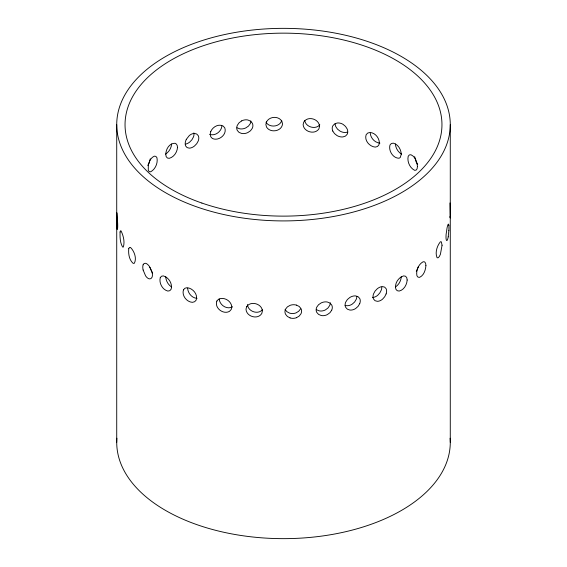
<?xml version="1.0" encoding="UTF-8"?>
<svg xmlns="http://www.w3.org/2000/svg" width="567" height="567" viewBox="0 0 567 567"><rect width="100%" height="100%" fill="white"/><g stroke="black" fill="none" stroke-linecap="round" stroke-linejoin="round"><path stroke-width="0.85" d="M116.724 442.366L116.724 124.634M450.276 124.634A166.776 96.284 0 0 1 200.116 208.018A166.776 96.284 0 0 1 200.116 41.249A166.776 96.284 0 0 1 450.276 124.634L450.276 442.366M448.851 230.556L448.206 236.822M117.645 228.111L117.234 229.196M150.262 158.81L148.993 163.303L147.81 165.366M401.287 276.611C401.046 280.679 398.962 284.627 395.546 286.916M171.617 144.011C171.347 148.107 168.98 151.892 165.571 154.139M221.903 125.938C221.491 131.523 215.12 136.328 209.719 134.372M281.728 120.438C280.013 127.043 269.438 128.036 266.029 122.266M418.474 266.497L416.298 271.614M143.125 264.796L144.11 263.464L145.613 263.286A8.328 3.707 65.5 0 1 149.305 266.284L152.034 272.054A8.328 4.182 65.7 0 1 152.034 277.263L150.928 278.645L149.305 278.872A8.328 4.167 70.2 0 1 145.606 275.888L143.125 270.005M300.482 308.98L298.681 311.29L295.988 312.906A8.328 7.031 -6.3 0 1 289.609 313.133L286.909 311.694L285.102 309.504M262.358 309.788C257.872 315.032 247.814 311.368 247.467 304.5M319.788 124.783C315.684 129.956 305.634 127.093 304.741 120.565M241.677 120.884L239.068 122.784L237.339 125.293A8.328 6.506 -27.8 0 0 237.339 130.502L239.068 132.416L241.677 133.465A8.328 6.336 -22.1 0 0 247.857 132.55L250.508 130.75L252.28 128.326A8.328 6.669 -19.2 0 0 252.28 123.117L250.508 121.118L247.864 119.984A8.328 6.818 -25.2 0 0 241.677 120.891M296.477 317.697L299.17 316.088L300.971 313.778A8.328 6.761 -10.3 0 0 300.971 308.568L299.17 306.456L296.477 305.117M232.484 306.846C226.956 309.922 219.571 305.131 219.231 299.036M347.33 132.125L345.998 132.437A8.328 6.102 31.6 0 1 340.044 131.112L337.485 129.127L335.77 126.59A8.328 6.464 29.8 0 1 335.168 123.868M197.054 298.377C191.922 298.051 187.953 293.217 187.627 288.256M379.897 143.132C374.872 142.678 370.655 138.178 370.265 133.188M345.076 305.372L346.402 305.677A8.328 6.428 -40.7 0 0 352.213 304.153L354.637 301.977L356.246 299.298A8.328 6.046 -41.9 0 0 356.82 296.52M290.106 317.917L287.398 316.485L285.591 314.295A8.328 6.804 -1.2 0 1 285.591 309.086L287.398 306.86L290.106 305.337A8.328 6.563 -5.4 0 1 296.477 305.117M237.034 127.759L239.643 128.808A8.328 6.35 -22.1 0 0 245.823 127.894L248.474 126.094L250.245 123.67A8.328 6.662 -19.4 0 0 250.862 120.991M316.492 309.71L319.136 310.844A8.328 6.839 -25.3 0 0 325.33 309.958L327.932 308.044L329.661 305.535A8.328 6.506 -27.8 0 0 330.277 302.821M171.454 286.916C168.023 284.662 165.911 280.679 165.713 276.611M401.429 154.139C398.02 151.892 395.653 148.107 395.383 144.011M152.403 273.088L149.915 267.227M417.695 164.536L416.072 161.815L414.668 156.605M332.801 131.076L334.516 133.614L337.067 135.605A8.328 6.088 31.5 0 0 343.028 136.909L345.53 136.045L347.188 134.251A8.328 6.23 37.3 0 0 347.195 129.042L345.53 126.42L343.028 124.343A8.328 6.577 35.5 0 0 337.067 123.032L334.516 123.989L332.801 125.867A8.328 6.464 29.5 0 0 332.801 131.076M448.851 225.347L448.61 224.171L448.206 224.241A8.328 0.978 -81.9 0 0 447.079 227.828L446.144 234.1A8.328 1.51 -82.6 0 0 446.151 239.288L446.534 240.5L447.079 240.451A8.328 1.432 -86.5 0 0 448.213 236.871M449.985 216.573L450.226 217.976L449.985 202.951M116.859 225.517L116.809 212.738L117.645 222.895A8.328 0.709 86.5 0 1 117.638 228.069M450.12 438.213A166.776 96.284 0 0 1 283.5 538.65A166.776 96.284 0 0 1 116.88 438.213M448.858 225.305A8.328 0.886 -85.6 0 1 448.858 230.542M143.118 270.005A8.328 3.671 69.7 0 1 143.125 264.789M185.749 144.068A8.328 5.301 -48.5 0 0 189.683 142.083L191.937 139.751L193.453 136.98A8.328 5.727 -48 0 0 193.85 132.898M296.484 317.704A8.328 7.024 -6.3 0 1 290.098 317.924M117.234 229.245A8.328 0.638 -89.6 0 1 116.845 225.638M372.498 297.406A8.328 5.79 -53.5 0 0 377.721 295.279L379.876 292.848L381.3 289.999A8.328 5.351 -53.7 0 0 381.811 287.164M120.076 232.009C119.928 237.041 119.984 242.584 122.6 247.028L123.33 247.056C124.938 241.804 123.4 235.709 121.04 230.875L120.445 230.826L120.076 232.009M442.069 245.242L440.396 254.349L439.283 256.589L438.121 257.787L437.086 257.758C434.832 252.648 437.037 245.972 440.396 241.769L441.296 241.769L442.069 245.242M128.759 248.715C128.255 253.768 129.134 259.884 133.146 263.364L134.336 263.294C136.938 258.254 134.322 251.252 130.495 247.432L129.439 247.474L128.759 248.715M148.292 165.103L148.292 170.32L149.241 171.638L150.702 171.794C155.436 169.214 158.065 162.984 156.953 157.746L155.875 156.379L154.288 156.166C150.723 157.654 149.227 161.638 148.292 165.103M425.923 265.512C425.583 269.991 423.981 275.328 419.587 277.362L418.007 277.15L416.929 275.782C415.824 270.551 418.432 264.307 423.18 261.734L424.64 261.897L425.59 263.216L425.923 265.512M177.506 147.413C177.18 152.176 173.991 157.08 169.221 158.335L167.364 157.995L166.138 156.556C164.664 151.013 168.789 142.934 175.068 143.274L176.372 144.075L177.216 145.499L177.506 147.413M401.287 154.217L400.259 157.498L399.048 158.243C392.959 158.306 388.352 150.652 389.968 145.053L391.301 143.55L393.264 143.146C398.169 144.266 401.011 149.497 401.287 154.217M417.425 166.514L417.085 168.81L416.1 170.143L414.597 170.32C409.778 167.853 407.014 161.595 408.176 156.343L409.282 154.961L410.912 154.734C415.37 156.669 417.085 162.013 417.425 166.514M407.177 280.013C406.844 284.719 404.044 289.95 399.147 291.077L397.183 290.68L395.851 289.177C394.306 283.727 398.303 277.383 403.661 275.895L405.518 276.235L406.745 277.674L407.177 280.013M160.255 277.674C158.866 283.061 162.353 289.694 167.853 291.077L169.816 290.68L171.149 289.177C172.694 283.727 168.697 277.383 163.339 275.895L161.482 276.235L160.255 277.674M210.754 131.537L210.187 134.308L210.754 136.746L212.363 138.483C218.55 141.495 227.339 134.556 224.766 127.837L223.093 126.023C218.359 123.535 212.689 127.001 210.754 131.537M379.373 142.572L378.869 144.961L377.416 146.541L375.226 147.108C369.564 146.612 364.163 140.467 366.126 134.748L367.664 133.089L369.946 132.451C375.078 132.777 379.047 137.611 379.373 142.572M183.453 289.843C181.624 295.499 186.593 301.97 192.376 302.346L194.658 301.715L196.196 300.056C198.152 294.337 192.766 288.185 187.103 287.696L184.906 288.256L183.453 289.843M216.842 301.07C214.206 307.938 223.348 314.926 229.515 311.333L231.23 309.454L231.832 306.967C231.386 300.914 223.972 296.484 218.501 299.27L216.842 301.07M266.518 121.848L265.88 124.499L266.518 127.065C270.211 133.309 281.884 131.487 282.529 123.932L281.898 121.331C278.652 115.703 269.502 116.235 266.518 121.848M246.624 306.712L246 309.235C246.39 316.691 257.808 320.001 261.791 313.487L262.415 310.929C261.911 303.636 250.635 300.517 246.624 306.712M319.533 126.328L318.916 128.851C314.898 135.038 303.628 131.927 303.118 124.634L303.749 122.075C307.725 115.555 319.15 118.864 319.533 126.328M186.302 139.376L185.7 140.829A8.328 5.351 -53.6 0 0 185.692 146.045L187.124 147.611L189.286 148.143A8.328 5.287 -48.4 0 0 194.488 146.002L196.749 143.671L198.266 140.9A8.328 5.734 -47.9 0 0 198.266 135.69L196.749 134.046L194.495 133.436A8.328 5.776 -53.3 0 0 189.293 135.57L186.302 139.376M386.113 293.919L384.681 296.768L382.519 299.185A8.328 5.783 -53.3 0 1 377.31 301.318L375.063 300.708L373.547 299.064A8.328 5.727 -48 0 1 373.554 293.855L375.063 291.077L377.31 288.731A8.328 5.323 -48.6 0 1 382.519 286.597L384.681 287.143L386.113 288.709A8.328 5.358 -53.5 0 1 386.12 293.919M359.705 303.664L358.089 306.35L355.665 308.512A8.328 6.421 -40.6 0 1 349.853 310.05L347.365 309.178L345.693 307.364A8.328 6.315 -34.8 0 1 345.693 302.147L347.365 299.546L349.853 297.462A8.328 5.961 -36.4 0 1 355.665 295.924L358.089 296.718L359.705 298.455A8.328 6.046 -41.7 0 1 359.712 303.664M331.695 310.199L329.966 312.7L327.357 314.6A8.328 6.825 -25.2 0 1 321.163 315.507L318.526 314.366L316.755 312.374A8.328 6.669 -19.4 0 1 316.762 307.158L318.526 304.741L321.17 302.92A8.328 6.365 -22.2 0 1 327.357 302.02L329.966 303.076L331.695 304.989A8.328 6.506 -27.6 0 1 331.702 310.199M201.873 203.05A158.455 91.485 0 0 0 441.934 126.243A158.455 91.485 0 0 0 206.693 44.616A158.455 91.485 0 0 0 201.873 203.05"/></g></svg>
